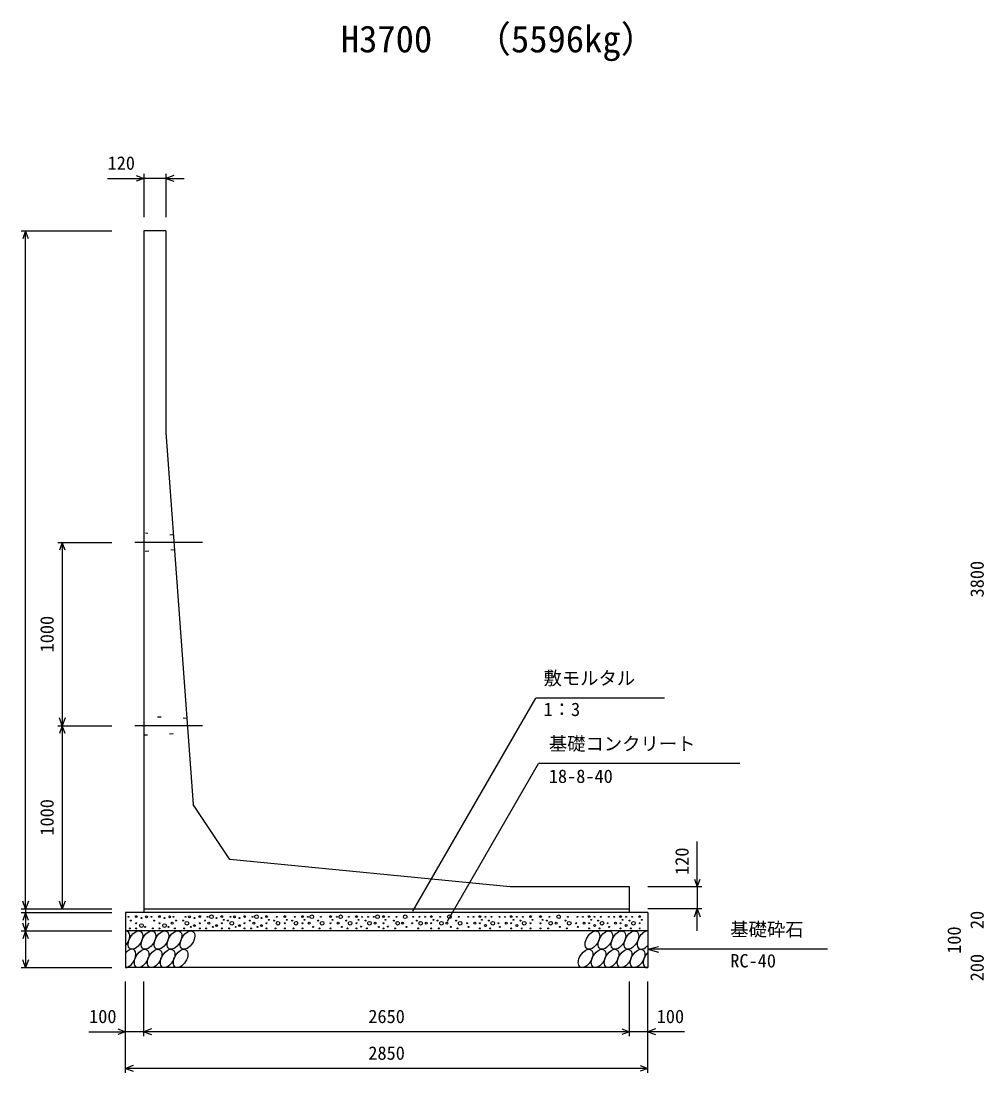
# Model space of a CAD drawing. Units: millimetres, scale not verified. Extents: x -67200 to 67200, y -23760 to 23760.
# Drawn here: x 39518 to 44773, y -13901 to -8160 of the extents above; entities that cross this region are included whole.
import ezdxf
from ezdxf.enums import TextEntityAlignment as Align

# ---------------------------------------------------------------- set-up
doc = ezdxf.new("R2010")
doc.units = ezdxf.units.MM
doc.header["$LTSCALE"] = 80
doc.linetypes.add('CHAIN1', pattern=[8, 5, -1, 1, -1])
doc.linetypes.add('DOTTED', pattern=[1.75, 0.25, -1.5])
for name, color, linetype, lineweight in [('0-0_CENTER', 7, 'CHAIN1', 25), ('0-1_DIM', 7, 'Continuous', 25), ('0-3_HATCH', 6, 'Continuous', 25), ('0-6_OUTLINE', 1, 'Continuous', 25), ('0-7_OUTLINE2', 4, 'DOTTED', 25), ('0-8_TXT', 7, 'Continuous', 25)]:
    doc.layers.add(name, color=color, linetype=linetype, lineweight=lineweight)
doc.styles.add('ＭＳ ゴシック', font='')
doc.styles.get('ＭＳ ゴシック').set_extended_font_data('MS Gothic')

msp = doc.modelspace()

# ---------------------------------------------------------------- linework, layer by layer
at = {"layer": '0-0_CENTER'}
for p, q in [((40508.15, -11005.79), (40138.96, -11005.79)), ((40508.15, -12005.79), (40138.96, -12005.79))]:
    msp.add_line(p, q, dxfattribs=at)
at = {"layer": '0-1_DIM'}
for p, q in [((40188.75, -8993.9), (40188.75, -9230.79)), ((40308.75, -8993.9), (40308.75, -9230.79)), ((39989.21, -9018.9), (40188.75, -9018.9)), ((40308.75, -9018.9), (40188.75, -9018.9)), ((40308.75, -9018.9), (40408.75, -9018.9)), ((39518.04, -9305.79), (40013.04, -9305.79)), ((39543.04, -13005.79), (39543.04, -9305.79)), ((39718.04, -11005.79), (40013.04, -11005.79)), ((39743.04, -11005.79), (39743.04, -12005.79)), ((41655.17, -13017.69), (42326.44, -11855.01)), ((43028.85, -11855.01), (42326.44, -11855.01)), ((39718.04, -12005.79), (40013.04, -12005.79)), ((39743.04, -12005.79), (39743.04, -13005.79)), ((41844.65, -13072.08), (42340.92, -12212.52)), ((43440.46, -12212.52), (42340.92, -12212.52)), ((43208.04, -12885.79), (43208.04, -12638.1)), ((43233.04, -12885.79), (42938.04, -12885.79)), ((43208.04, -12885.79), (43208.04, -13005.79)), ((39518.04, -13005.79), (40013.04, -13005.79)), ((39518.04, -13025.79), (40013.04, -13025.79)), ((39543.04, -13005.79), (39543.04, -13025.79)), ((39543.04, -13025.79), (39543.04, -13125.79)), ((43233.04, -13005.79), (42938.04, -13005.79)), ((43208.04, -13125.79), (43208.04, -13005.79)), ((39518.04, -13125.79), (40013.04, -13125.79)), ((39543.04, -13125.79), (39543.04, -13325.79)), ((42938.04, -13225.79), (42995.99, -13210.26)), ((43918.36, -13225.79), (42938.04, -13225.79)), ((42938.04, -13225.79), (42995.99, -13241.32)), ((39518.04, -13325.79), (40013.04, -13325.79)), ((40088.04, -13900.79), (40088.04, -13400.79)), ((40188.04, -13700.79), (40188.04, -13400.79)), ((42838.04, -13700.79), (42838.04, -13400.79)), ((42838.04, -13700.79), (42838.04, -13400.79)), ((42938.04, -13900.79), (42938.04, -13400.79)), ((39888.49, -13675.79), (40088.04, -13675.79)), ((40188.04, -13675.79), (40088.04, -13675.79)), ((42838.04, -13675.79), (40188.04, -13675.79)), ((42938.04, -13675.79), (42838.04, -13675.79)), ((43137.58, -13675.79), (42938.04, -13675.79)), ((42938.04, -13875.79), (40088.04, -13875.79))]:
    msp.add_line(p, q, dxfattribs=at)
for points in [[(40146.46, -9003.51), (40188.75, -9018.9), (40146.46, -9034.29)], [(40351.04, -9003.51), (40308.75, -9018.9), (40351.04, -9034.29)], [(39558.43, -9348.08), (39543.04, -9305.79), (39527.64, -9348.08)], [(39758.43, -11048.08), (39743.04, -11005.79), (39727.64, -11048.08)], [(39758.43, -11963.51), (39743.04, -12005.79), (39727.64, -11963.51)], [(39758.43, -12048.08), (39743.04, -12005.79), (39727.64, -12048.08)], [(43192.64, -12843.51), (43208.04, -12885.79), (43223.43, -12843.51)], [(39558.43, -12963.51), (39543.04, -13005.79), (39527.64, -12963.51)], [(39758.43, -12963.51), (39743.04, -13005.79), (39727.64, -12963.51)], [(39558.43, -13068.08), (39543.04, -13025.79), (39527.64, -13068.08)], [(43192.64, -13048.08), (43208.04, -13005.79), (43223.43, -13048.08)], [(39558.43, -13083.51), (39543.04, -13125.79), (39527.64, -13083.51)], [(39558.43, -13168.08), (39543.04, -13125.79), (39527.64, -13168.08)], [(39558.43, -13283.51), (39543.04, -13325.79), (39527.64, -13283.51)], [(40045.75, -13660.4), (40088.04, -13675.79), (40045.75, -13691.18)], [(40230.32, -13660.4), (40188.04, -13675.79), (40230.32, -13691.18)], [(42795.75, -13660.4), (42838.04, -13675.79), (42795.75, -13691.18)], [(42980.32, -13660.4), (42938.04, -13675.79), (42980.32, -13691.18)], [(40130.32, -13860.4), (40088.04, -13875.79), (40130.32, -13891.18)], [(42895.75, -13860.4), (42938.04, -13875.79), (42895.75, -13891.18)]]:
    msp.add_lwpolyline(points, dxfattribs=at)
at = {"layer": '0-3_HATCH'}
for centre, radius in [((40104, -13048.62), 2.5), ((40118.02, -13069.63), 2.5), ((40146.9, -13047.74), 5), ((40146.9, -13083.63), 2.5), ((40174.94, -13096.77), 10), ((40174.94, -13055.62), 2.5), ((40202.97, -13048.62), 5), ((40230.11, -13048.62), 2.5), ((40244.13, -13069.63), 2.5), ((40273, -13047.74), 5), ((40273, -13083.63), 2.5), ((40301.04, -13096.77), 10), ((40301.04, -13055.62), 2.5), ((40329.08, -13048.62), 5), ((40343.1, -13083.63), 5), ((40350.11, -13048.62), 2.5), ((40364.13, -13069.63), 2.5), ((40401.94, -13069.63), 2.5), ((40422.97, -13083.63), 10), ((40415.96, -13048.62), 2.5), ((40436.99, -13048.62), 5), ((40465.03, -13055.62), 2.5), ((40493.07, -13047.74), 5), ((40493.07, -13083.63), 2.5), ((40521.94, -13069.63), 2.5), ((40535.96, -13048.62), 2.5), ((40542.97, -13083.63), 5), ((40556.99, -13048.62), 10), ((40585.03, -13055.62), 2.5), ((40613.07, -13047.74), 5), ((40613.07, -13083.63), 2.5), ((40624.41, -13065.31), 2.5), ((40647.17, -13069.63), 2.5), ((40668.2, -13083.63), 10), ((40661.19, -13048.62), 2.5), ((40682.22, -13048.62), 5), ((40710.25, -13055.62), 2.5), ((40738.29, -13047.74), 5), ((40738.29, -13083.63), 2.5), ((40767.17, -13069.63), 2.5), ((40781.19, -13048.62), 2.5), ((40788.2, -13083.63), 5), ((40802.22, -13048.62), 10), ((40830.25, -13055.62), 2.5), ((40858.29, -13047.74), 5), ((40858.29, -13083.63), 2.5), ((40869.63, -13065.31), 2.5), ((40899.09, -13069.63), 2.5), ((40920.12, -13083.63), 10), ((40913.11, -13048.62), 2.5), ((40956.73, -13047.74), 5), ((40956.73, -13083.63), 2.5), ((40968.07, -13065.31), 2.5), ((40997.53, -13069.63), 2.5), ((41018.56, -13083.63), 10), ((41011.55, -13048.62), 2.5), ((41053.72, -13047.74), 5), ((41053.72, -13083.63), 2.5), ((41065.06, -13065.31), 2.5), ((41083.42, -13048.62), 2.5), ((41090.43, -13083.63), 5), ((41104.45, -13048.62), 10), ((41139.8, -13069.63), 2.5), ((41160.83, -13083.63), 10), ((41153.82, -13048.62), 2.5), ((41207.12, -13047.74), 5), ((41207.12, -13083.63), 2.5), ((41218.45, -13065.31), 2.5), ((41241.08, -13048.62), 2.5), ((41248.09, -13083.63), 5), ((41262.11, -13048.62), 10), ((41292.78, -13069.63), 2.5), ((41313.81, -13083.63), 10), ((41306.8, -13048.62), 2.5), ((41348.97, -13047.74), 5), ((41348.97, -13083.63), 2.5), ((41360.31, -13065.31), 2.5), ((41378.67, -13048.62), 2.5), ((41397.9, -13069.63), 2.5), ((41418.93, -13083.63), 10), ((41411.92, -13048.62), 2.5), ((41442.71, -13048.62), 2.5), ((41449.72, -13083.63), 5), ((41463.74, -13048.62), 10), ((41495.51, -13047.74), 5), ((41495.51, -13083.63), 2.5), ((41506.85, -13065.31), 2.5), ((41525.2, -13048.62), 2.5), ((41552.2, -13069.63), 2.5), ((41573.23, -13083.63), 10), ((41566.22, -13048.62), 2.5), ((41600.36, -13083.63), 5), ((41614.38, -13048.62), 10), ((41652.03, -13083.63), 2.5), ((41658.46, -13048.62), 2.5), ((41677.7, -13069.63), 2.5), ((41698.73, -13083.63), 10), ((41691.72, -13048.62), 2.5), ((41722.5, -13048.62), 2.5), ((41729.51, -13083.63), 5), ((41756.91, -13047.74), 5), ((41756.91, -13083.63), 2.5), ((41768.25, -13065.31), 2.5), ((41791.37, -13069.63), 2.5), ((41812.4, -13083.63), 10), ((41805.39, -13048.62), 2.5), ((41842, -13083.63), 5), ((41856.02, -13048.62), 10), ((41892.64, -13069.63), 2.5), ((41913.67, -13083.63), 10), ((41906.66, -13048.62), 2.5), ((41951.69, -13083.63), 2.5), ((41958.13, -13048.62), 2.5), ((41987.5, -13048.62), 2.5), ((41994.51, -13083.63), 5), ((42021.91, -13047.74), 5), ((42021.91, -13083.63), 2.5), ((42033.25, -13065.31), 2.5), ((42052.22, -13048.62), 2.5), ((42071.43, -13069.63), 2.5), ((42092.46, -13083.63), 10), ((42085.44, -13048.62), 2.5), ((42123.18, -13083.63), 2.5), ((42129.61, -13048.62), 2.5), ((42158.98, -13048.62), 2.5), ((42166, -13083.63), 5), ((42193.39, -13047.74), 5), ((42193.39, -13083.63), 2.5), ((42204.73, -13065.31), 2.5), ((42223.7, -13048.62), 2.5), ((42242.91, -13069.63), 2.5), ((42263.94, -13083.63), 10), ((42256.93, -13048.62), 2.5), ((42297.87, -13047.74), 5), ((42297.87, -13083.63), 2.5), ((42309.21, -13065.31), 2.5), ((42352.87, -13047.74), 5), ((42352.87, -13083.63), 2.5), ((42364.21, -13065.31), 2.5), ((42387.33, -13069.63), 2.5), ((42408.36, -13083.63), 10), ((42401.35, -13048.62), 2.5), ((42437.97, -13083.63), 5), ((42451.99, -13048.62), 10), ((42488.61, -13069.63), 2.5), ((42509.64, -13083.63), 10), ((42502.63, -13048.62), 2.5), ((42547.66, -13083.63), 2.5), ((42554.09, -13048.62), 2.5), ((42583.46, -13048.62), 2.5), ((42590.48, -13083.63), 5), ((42617.87, -13047.74), 5), ((42617.87, -13083.63), 2.5), ((42629.21, -13065.31), 2.5), ((42648.18, -13048.62), 2.5), ((42667.39, -13069.63), 2.5), ((42688.42, -13083.63), 10), ((42681.41, -13048.62), 2.5), ((42719.15, -13083.63), 2.5), ((42725.58, -13048.62), 2.5), ((42754.95, -13048.62), 2.5), ((42761.96, -13083.63), 5), ((42789.36, -13047.74), 5), ((42789.36, -13083.63), 2.5), ((42800.7, -13065.31), 2.5), ((42819.67, -13048.62), 2.5), ((42838.88, -13069.63), 2.5), ((42859.91, -13083.63), 10), ((42852.9, -13048.62), 2.5), ((42893.83, -13047.74), 5), ((42893.83, -13083.63), 2.5), ((42905.17, -13065.31), 2.5), ((40111.01, -13111.65), 2.5), ((40146.9, -13111.65), 2.5), ((40195.96, -13103.77), 2.5), ((40237.12, -13111.65), 2.5), ((40273, -13111.65), 2.5), ((40322.07, -13103.77), 2.5), ((40357.12, -13111.65), 2.5), ((40408.95, -13111.65), 2.5), ((40444, -13103.77), 2.5), ((40465.03, -13096.77), 5), ((40493.07, -13111.65), 2.5), ((40528.95, -13111.65), 2.5), ((40564, -13103.77), 2.5), ((40585.03, -13096.77), 5), ((40613.07, -13111.65), 2.5), ((40654.18, -13111.65), 2.5), ((40689.23, -13103.77), 2.5), ((40710.25, -13096.77), 5), ((40738.29, -13111.65), 2.5), ((40774.18, -13111.65), 2.5), ((40809.23, -13103.77), 2.5), ((40830.25, -13096.77), 5), ((40858.29, -13111.65), 2.5), ((40906.1, -13111.65), 2.5), ((40956.73, -13111.65), 2.5), ((41004.54, -13111.65), 2.5), ((41053.72, -13111.65), 2.5), ((41111.46, -13103.77), 2.5), ((41146.81, -13111.65), 2.5), ((41207.12, -13111.65), 2.5), ((41269.12, -13103.77), 2.5), ((41299.79, -13111.65), 2.5), ((41348.97, -13111.65), 2.5), ((41373.63, -13101.98), 2.5), ((41404.91, -13111.65), 2.5), ((41470.75, -13103.77), 2.5), ((41495.51, -13111.65), 2.5), ((41520.16, -13101.98), 2.5), ((41559.21, -13111.65), 2.5), ((41621.38, -13103.77), 2.5), ((41684.71, -13111.65), 2.5), ((41756.91, -13111.65), 2.5), ((41798.38, -13111.65), 2.5), ((41863.03, -13103.77), 2.5), ((41899.65, -13111.65), 2.5), ((41960.04, -13103.77), 2.5), ((42021.91, -13111.65), 2.5), ((42052.38, -13095.92), 5), ((42078.44, -13111.65), 2.5), ((42131.52, -13103.77), 2.5), ((42193.39, -13111.65), 2.5), ((42223.87, -13095.92), 5), ((42249.92, -13111.65), 2.5), ((42297.87, -13111.65), 2.5), ((42352.87, -13111.65), 2.5), ((42394.34, -13111.65), 2.5), ((42459, -13103.77), 2.5), ((42495.62, -13111.65), 2.5), ((42556, -13103.77), 2.5), ((42617.87, -13111.65), 2.5), ((42648.35, -13095.92), 5), ((42674.4, -13111.65), 2.5), ((42727.49, -13103.77), 2.5), ((42789.36, -13111.65), 2.5), ((42819.83, -13095.92), 5), ((42845.89, -13111.65), 2.5), ((42893.83, -13111.65), 2.5)]:
    msp.add_circle(centre, radius, dxfattribs=at)
for centre, start_param, end_param in [((40071.55, -13175.81), 4.385593, 6.6745444), ((42919.56, -13175.81), 0.3357715, 4.4411806), ((40105.31, -13275.79), 3.5111464, 7.548991), ((42953.32, -13275.79), 1.2110787, 3.5658734)]:
    msp.add_ellipse(centre, major_axis=(29.09, 47.08), ratio=0.5792, start_param=start_param, end_param=end_param, dxfattribs=at)
for centre in [(40142.49, -13175.81), (40213.44, -13175.81), (40284.38, -13175.81), (40355.33, -13175.81), (40426.28, -13175.81), (42635.78, -13175.81), (42706.72, -13175.81), (42777.67, -13175.81), (42848.61, -13175.81), (40176.25, -13275.79), (40247.2, -13275.79), (40318.15, -13275.79), (40389.09, -13275.79), (42598.59, -13275.79), (42669.54, -13275.79), (42740.48, -13275.79), (42811.43, -13275.79), (42882.37, -13275.79)]:
    msp.add_ellipse(centre, major_axis=(29.09, 47.08), ratio=0.5792, dxfattribs=at)
at = {"layer": '0-6_OUTLINE'}
for p, q in [((40308.04, -9305.79), (40188.04, -9305.79)), ((40188.04, -9305.79), (40188.04, -13025.79)), ((40308.04, -9305.79), (40308.04, -10405.79)), ((40308.04, -10405.79), (40458.04, -12435.79)), ((40658.04, -12735.79), (40458.04, -12435.79)), ((42188.04, -12885.79), (40658.04, -12735.79)), ((42838.04, -12885.79), (42188.04, -12885.79)), ((42838.04, -13025.79), (42838.04, -12885.79)), ((40188.04, -13005.79), (42838.04, -13005.79)), ((42938.04, -13025.79), (42938.04, -13325.79)), ((42938.04, -13125.79), (40088.04, -13125.79)), ((42938.04, -13325.79), (40088.04, -13325.79))]:
    msp.add_line(p, q, dxfattribs=at)
msp.add_lwpolyline([(42938.04, -13025.79), (40088.04, -13025.79), (40088.04, -13325.79)], dxfattribs=at)
at = {"layer": '0-7_OUTLINE2'}
for p, q in [((40349.42, -10965.79), (40197.04, -10955.79)), ((40355.33, -11045.79), (40188.04, -11055.79)), ((40423.31, -11965.79), (40188.04, -11955.79)), ((40188.04, -12055.79), (40429.22, -12045.79))]:
    msp.add_line(p, q, dxfattribs=at)

# ---------------------------------------------------------------- texts
at = {"layer": '0-1_DIM', "style": 'ＭＳ ゴシック'}
for s, p in [('120', (39990.11, -8993.9)), ('敷モルタル', (42369.29, -11805.01)), ('1：3', (42369.29, -11975.13)), ('基礎コンクリート', (42398.17, -12162.52)), ('18-8-40', (42398.17, -12340.15)), ('基礎砕石', (43388.29, -13175.79)), ('RC-40', (43388.29, -13347.17)), ('100', (39889.4, -13650.79)), ('2650', (41413.04, -13650.79)), ('100', (42986.68, -13650.79)), ('2850', (41413.04, -13850.79))]:
    msp.add_text(s, height=73.31, dxfattribs=at).set_placement(p, align=Align.BOTTOM_LEFT)
for s, p in [('3800', (44793.39, -11305.79)), ('1000', (39718.04, -11605.79)), ('1000', (39718.04, -12605.79)), ('120', (43183.04, -12820.15)), ('20', (44793.39, -13115.73)), ('100', (44668.39, -13250.79)), ('200', (44793.39, -13400.79))]:
    msp.add_text(s, height=73.31, rotation=90, dxfattribs=at).set_placement(p, align=Align.BOTTOM_LEFT)
at = {"layer": '0-8_TXT', "style": 'ＭＳ ゴシック'}
for s, p in [('H3700', (41263.04, -8375.55)), ('（5596kg）', (41991.65, -8375.55))]:
    msp.add_text(s, height=146.6, dxfattribs=at).set_placement(p, align=Align.BOTTOM_LEFT)

doc.saveas('drawing.dxf')
